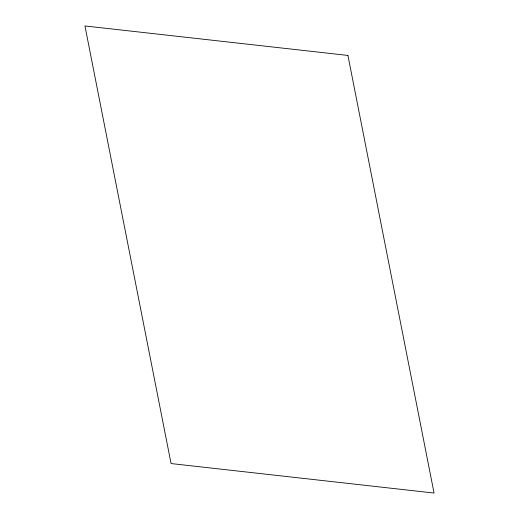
<?xml version="1.0" encoding="UTF-8"?>
<svg xmlns="http://www.w3.org/2000/svg" width="519" height="519" viewBox="0 0 519 519"><rect width="100%" height="100%" fill="white"/><g stroke="black" fill="none" stroke-linecap="round" stroke-linejoin="round"><path stroke-width="0.78" d="M347.925 55.442L84.947 25.95L171.075 463.558L434.053 493.05L347.925 55.442"/></g></svg>
